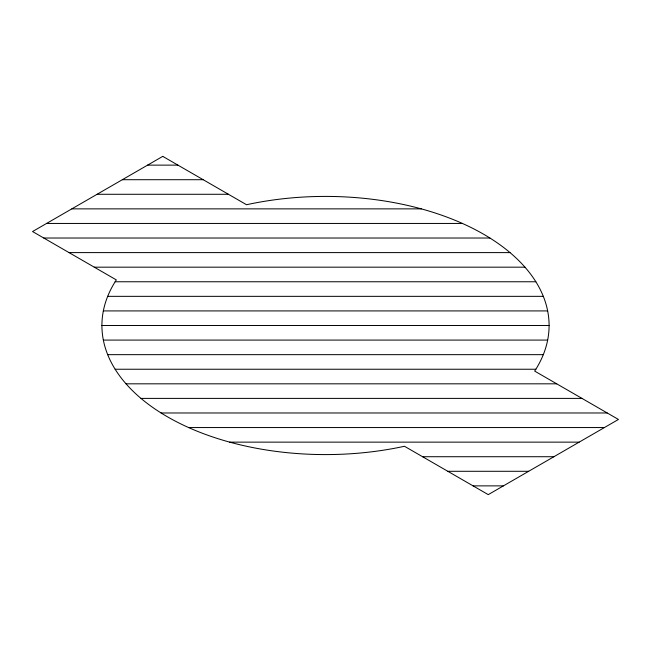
<?xml version="1.0" encoding="UTF-8"?>
<svg xmlns="http://www.w3.org/2000/svg" width="651" height="651" viewBox="0 0 651 651"><rect width="100%" height="100%" fill="white"/><g stroke="black" fill="none" stroke-linecap="round" stroke-linejoin="round"><path stroke-width="0.98" d="M147.59 165.126L177.926 165.126M122.331 179.709L203.185 179.709M97.08 194.283L228.436 194.283M71.83 208.865L421.295 208.865M46.579 223.448L462.405 223.448M43.78 238.022L489.918 238.022M69.03 252.604L510.018 252.604M94.281 267.179L524.966 267.179M115.146 281.761L535.854 281.761M107.7 296.343L543.3 296.343M103.346 310.918L547.654 310.918M101.914 325.5L549.086 325.5M103.346 340.082L547.654 340.082M107.7 354.657L543.3 354.657M115.146 369.239L535.854 369.239M126.034 383.821L556.719 383.821M140.982 398.396L581.97 398.396M161.082 412.978L607.22 412.978M188.595 427.552L604.421 427.552M229.705 442.135L579.17 442.135M422.564 456.717L553.92 456.717M447.815 471.291L528.669 471.291M473.074 485.874L503.41 485.874M162.758 156.37L32.55 231.544L116.326 279.906A223.586 129.085 0 0 0 167.405 416.778A223.586 129.085 0 0 0 404.466 446.269L488.242 494.63L618.45 419.456L534.674 371.094A223.586 129.085 0 0 0 483.595 234.222A223.586 129.085 0 0 0 246.534 204.731L162.758 156.37"/></g></svg>
